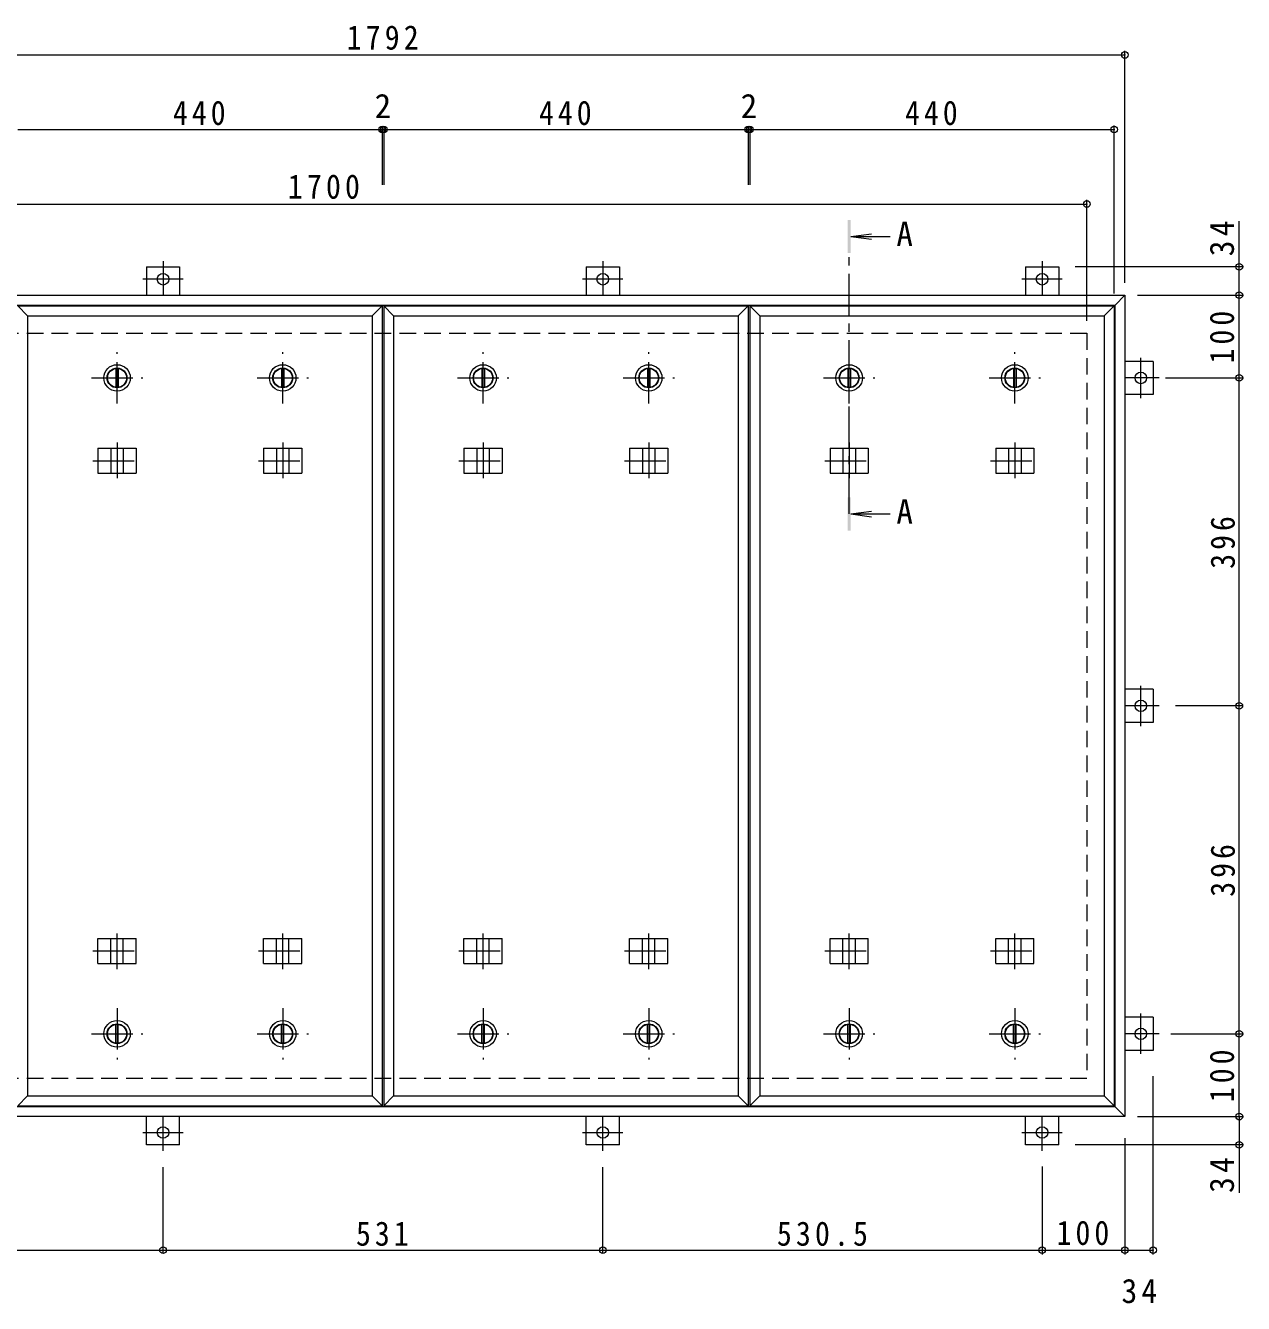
# Model space of a CAD drawing. Units: millimetres at full size, sheet at 1:10. Extents: x -2570 to 2371, y -1962 to 1235.
# Drawn here: x -1527 to -56, y -308 to 1235 of the extents above; entities that cross this region are included whole.
import ezdxf
from ezdxf.enums import TextEntityAlignment as Align

# ---------------------------------------------------------------- set-up
doc = ezdxf.new("R2010")
doc.units = ezdxf.units.MM
doc.header["$LTSCALE"] = 10
doc.header["$PDMODE"] = 32
doc.header["$PDSIZE"] = 8
doc.linetypes.add('CHAIN1', pattern=[8, 5, -1, 1, -1])
doc.linetypes.add('DASHED2', pattern=[3, 2, -1])
for name, color, linetype, lineweight in [('0-1_躯体', 2, 'DASHED2', 9), ('0-2_仕上', 4, 'Continuous', 9), ('0-3_建具', 4, 'Continuous', 9), ('0-5_寸法', 4, 'Continuous', 9), ('0-C', 2, 'Continuous', 9), ('0-E', 3, 'Continuous', 9), ('0-F', 7, 'Continuous', 9)]:
    doc.layers.add(name, color=color, linetype=linetype, lineweight=lineweight)
doc.styles.add('ＭＳ ゴシック', font='')
doc.styles.get('ＭＳ ゴシック').set_extended_font_data('MS Gothic')

msp = doc.modelspace()

# ---------------------------------------------------------------- linework, layer by layer
at = {"layer": '0-1_躯体'}
for p, q in [((-1945.05, 863.77), (-245.05, 863.77)), ((-245.05, 863.77), (-245.05, -36.23)), ((-245.05, -36.23), (-1945.05, -36.23))]:
    msp.add_line(p, q, dxfattribs=at)
at = {"layer": '0-2_仕上'}
for p, q in [((-1096.05, 896.77), (-1096.05, -69.23)), ((-1094.05, 896.77), (-1094.05, -69.23)), ((-654.05, 896.77), (-654.05, -69.23)), ((-652.05, 896.77), (-652.05, -69.23)), ((-212.05, 896.77), (-212.05, -69.23)), ((-1524.05, 884.77), (-1524.05, -57.23)), ((-1108.05, 884.77), (-1108.05, -57.23)), ((-1082.05, 884.77), (-1082.05, -57.23)), ((-666.05, 884.77), (-666.05, -57.23)), ((-640.05, 884.77), (-640.05, -57.23)), ((-224.05, 884.77), (-224.05, -57.23))]:
    msp.add_line(p, q, dxfattribs=at)
for points in [[(-1524.05, 884.77), (-1536.05, 896.77), (-1096.05, 896.77)], [(-1524.05, 884.77), (-1108.05, 884.77), (-1096.05, 896.77)], [(-1082.05, 884.77), (-1094.05, 896.77), (-654.05, 896.77)], [(-1082.05, 884.77), (-666.05, 884.77), (-654.05, 896.77)], [(-640.05, 884.77), (-652.05, 896.77), (-212.05, 896.77)], [(-640.05, 884.77), (-224.05, 884.77), (-212.05, 896.77)], [(-1524.05, -57.23), (-1536.05, -69.23), (-1096.05, -69.23)], [(-1524.05, -57.23), (-1108.05, -57.23), (-1096.05, -69.23)], [(-1082.05, -57.23), (-1094.05, -69.23), (-654.05, -69.23)], [(-1082.05, -57.23), (-666.05, -57.23), (-654.05, -69.23)], [(-640.05, -57.23), (-652.05, -69.23), (-212.05, -69.23)], [(-640.05, -57.23), (-224.05, -57.23), (-212.05, -69.23)]]:
    msp.add_lwpolyline(points, dxfattribs=at)
at = {"layer": '0-3_建具', "color": 2}
for p, q in [((-1991.05, 909.77), (-199.05, 909.77)), ((-1979.05, 897.77), (-211.05, 897.77)), ((-211.05, 897.77), (-199.05, 909.77)), ((-211.05, -70.23), (-211.05, 897.77)), ((-199.05, 909.77), (-199.05, -82.23)), ((-211.05, -70.23), (-1979.05, -70.23)), ((-211.05, -70.23), (-199.05, -82.23)), ((-199.05, -82.23), (-1991.05, -82.23))]:
    msp.add_line(p, q, dxfattribs=at)
at = {"layer": '0-3_建具', "linetype": 'CHAIN1'}
for p, q in [((-1416.05, 731.89), (-1416.05, 688.65)), ((-1216.05, 731.89), (-1216.05, 688.65)), ((-974.05, 731.89), (-974.05, 688.65)), ((-774.05, 731.89), (-774.05, 688.65)), ((-532.05, 731.89), (-532.05, 688.65)), ((-332.05, 731.89), (-332.05, 688.65)), ((-1445.46, 709.77), (-1386.64, 709.77)), ((-1245.46, 709.77), (-1186.64, 709.77)), ((-1003.46, 709.77), (-944.64, 709.77)), ((-803.46, 709.77), (-744.64, 709.77)), ((-561.46, 709.77), (-502.64, 709.77)), ((-361.46, 709.77), (-302.64, 709.77)), ((-1416.05, 95.65), (-1416.05, 138.89)), ((-1216.05, 95.65), (-1216.05, 138.89)), ((-974.05, 95.65), (-974.05, 138.89)), ((-774.05, 95.65), (-774.05, 138.89)), ((-532.05, 95.65), (-532.05, 138.89)), ((-332.05, 95.65), (-332.05, 138.89)), ((-1445.46, 117.77), (-1386.64, 117.77)), ((-1245.46, 117.77), (-1186.64, 117.77)), ((-1003.46, 117.77), (-944.64, 117.77)), ((-803.46, 117.77), (-744.64, 117.77)), ((-561.46, 117.77), (-502.64, 117.77)), ((-361.46, 117.77), (-302.64, 117.77))]:
    msp.add_line(p, q, dxfattribs=at)
at = {"layer": '0-3_建具'}
for p, q in [((-1439.14, 724.77), (-1439.14, 694.77)), ((-1439.14, 724.77), (-1392.96, 724.77)), ((-1423.55, 724.77), (-1423.55, 694.77)), ((-1408.55, 724.77), (-1408.55, 694.77)), ((-1392.96, 724.77), (-1392.96, 694.77)), ((-1239.14, 724.77), (-1239.14, 694.77)), ((-1239.14, 724.77), (-1192.96, 724.77)), ((-1223.55, 724.77), (-1223.55, 694.77)), ((-1208.55, 724.77), (-1208.55, 694.77)), ((-1192.96, 724.77), (-1192.96, 694.77)), ((-997.14, 724.77), (-997.14, 694.77)), ((-997.14, 724.77), (-950.96, 724.77)), ((-981.55, 724.77), (-981.55, 694.77)), ((-966.55, 724.77), (-966.55, 694.77)), ((-950.96, 724.77), (-950.96, 694.77)), ((-797.14, 724.77), (-797.14, 694.77)), ((-797.14, 724.77), (-750.96, 724.77)), ((-781.55, 724.77), (-781.55, 694.77)), ((-766.55, 724.77), (-766.55, 694.77)), ((-750.96, 724.77), (-750.96, 694.77)), ((-555.14, 724.77), (-555.14, 694.77)), ((-555.14, 724.77), (-508.96, 724.77)), ((-539.55, 724.77), (-539.55, 694.77)), ((-524.55, 724.77), (-524.55, 694.77)), ((-508.96, 724.77), (-508.96, 694.77)), ((-355.14, 724.77), (-355.14, 694.77)), ((-355.14, 724.77), (-308.96, 724.77)), ((-339.55, 724.77), (-339.55, 694.77)), ((-324.55, 724.77), (-324.55, 694.77)), ((-308.96, 724.77), (-308.96, 694.77)), ((-1439.14, 694.77), (-1392.96, 694.77)), ((-1239.14, 694.77), (-1192.96, 694.77)), ((-997.14, 694.77), (-950.96, 694.77)), ((-797.14, 694.77), (-750.96, 694.77)), ((-555.14, 694.77), (-508.96, 694.77)), ((-355.14, 694.77), (-308.96, 694.77)), ((-1439.14, 102.77), (-1439.14, 132.77)), ((-1439.14, 132.77), (-1392.96, 132.77)), ((-1423.55, 102.77), (-1423.55, 132.77)), ((-1408.55, 102.77), (-1408.55, 132.77)), ((-1392.96, 102.77), (-1392.96, 132.77)), ((-1239.14, 102.77), (-1239.14, 132.77)), ((-1239.14, 132.77), (-1192.96, 132.77)), ((-1223.55, 102.77), (-1223.55, 132.77)), ((-1208.55, 102.77), (-1208.55, 132.77)), ((-1192.96, 102.77), (-1192.96, 132.77)), ((-997.14, 102.77), (-997.14, 132.77)), ((-997.14, 132.77), (-950.96, 132.77)), ((-981.55, 102.77), (-981.55, 132.77)), ((-966.55, 102.77), (-966.55, 132.77)), ((-950.96, 102.77), (-950.96, 132.77)), ((-797.14, 102.77), (-797.14, 132.77)), ((-797.14, 132.77), (-750.96, 132.77)), ((-781.55, 102.77), (-781.55, 132.77)), ((-766.55, 102.77), (-766.55, 132.77)), ((-750.96, 102.77), (-750.96, 132.77)), ((-555.14, 102.77), (-555.14, 132.77)), ((-555.14, 132.77), (-508.96, 132.77)), ((-539.55, 102.77), (-539.55, 132.77)), ((-524.55, 102.77), (-524.55, 132.77)), ((-508.96, 102.77), (-508.96, 132.77)), ((-355.14, 102.77), (-355.14, 132.77)), ((-355.14, 132.77), (-308.96, 132.77)), ((-339.55, 102.77), (-339.55, 132.77)), ((-324.55, 102.77), (-324.55, 132.77)), ((-308.96, 102.77), (-308.96, 132.77)), ((-1439.14, 102.77), (-1392.96, 102.77)), ((-1239.14, 102.77), (-1192.96, 102.77)), ((-997.14, 102.77), (-950.96, 102.77)), ((-797.14, 102.77), (-750.96, 102.77)), ((-555.14, 102.77), (-508.96, 102.77)), ((-355.14, 102.77), (-308.96, 102.77))]:
    msp.add_line(p, q, dxfattribs=at)
at = {"layer": '0-5_寸法'}
for p, q in [((-530.05, 980.59), (-505.26, 983.85)), ((-530.05, 980.59), (-505.26, 977.32)), ((-530.05, 980.59), (-482.58, 980.59)), ((-530.05, 645.46), (-505.26, 648.72)), ((-530.05, 645.46), (-505.26, 642.2)), ((-530.05, 645.46), (-482.58, 645.46))]:
    msp.add_line(p, q, dxfattribs=at)
at = {"layer": '0-5_寸法', "linetype": 'CHAIN1'}
msp.add_line((-532.05, 645.46), (-532.05, 960.59), dxfattribs=at)
at = {"layer": '0-5_寸法'}
for points in [[(-530.05, 1000.59), (-534.05, 1000.59), (-530.05, 960.59), (-534.05, 960.59)], [(-530.05, 625.46), (-534.05, 625.46), (-530.05, 665.46), (-534.05, 665.46)]]:
    msp.add_solid(points, dxfattribs=at)
at = {"layer": '0-C', "linetype": 'CHAIN1'}
for p, q in [((-1416.05, 778.77), (-1416.05, 840.77)), ((-1216.05, 778.77), (-1216.05, 840.77)), ((-974.05, 778.77), (-974.05, 840.77)), ((-774.05, 778.77), (-774.05, 840.77)), ((-532.05, 778.77), (-532.05, 840.77)), ((-332.05, 778.77), (-332.05, 840.77)), ((-1447.05, 809.77), (-1385.05, 809.77)), ((-1247.05, 809.77), (-1185.05, 809.77)), ((-1005.05, 809.77), (-943.05, 809.77)), ((-805.05, 809.77), (-743.05, 809.77)), ((-563.05, 809.77), (-501.05, 809.77)), ((-363.05, 809.77), (-301.05, 809.77)), ((-1416.05, 48.77), (-1416.05, -13.23)), ((-1216.05, 48.77), (-1216.05, -13.23)), ((-974.05, 48.77), (-974.05, -13.23)), ((-774.05, 48.77), (-774.05, -13.23)), ((-532.05, 48.77), (-532.05, -13.23)), ((-332.05, 48.77), (-332.05, -13.23)), ((-1447.05, 17.77), (-1385.05, 17.77)), ((-1247.05, 17.77), (-1185.05, 17.77)), ((-1005.05, 17.77), (-943.05, 17.77)), ((-805.05, 17.77), (-743.05, 17.77)), ((-563.05, 17.77), (-501.05, 17.77)), ((-363.05, 17.77), (-301.05, 17.77))]:
    msp.add_line(p, q, dxfattribs=at)
at = {"layer": '0-C'}
for p, q in [((-1417.55, 821.17), (-1417.55, 798.37)), ((-1414.55, 821.17), (-1414.55, 798.37)), ((-1217.55, 821.17), (-1217.55, 798.37)), ((-1214.55, 821.17), (-1214.55, 798.37)), ((-975.55, 821.17), (-975.55, 798.37)), ((-972.55, 821.17), (-972.55, 798.37)), ((-775.55, 821.17), (-775.55, 798.37)), ((-772.55, 821.17), (-772.55, 798.37)), ((-533.55, 821.17), (-533.55, 798.37)), ((-530.55, 821.17), (-530.55, 798.37)), ((-333.55, 821.17), (-333.55, 798.37)), ((-330.55, 821.17), (-330.55, 798.37)), ((-1417.55, 6.37), (-1417.55, 29.17)), ((-1414.55, 6.37), (-1414.55, 29.17)), ((-1217.55, 6.37), (-1217.55, 29.17)), ((-1214.55, 6.37), (-1214.55, 29.17)), ((-975.55, 6.37), (-975.55, 29.17)), ((-972.55, 6.37), (-972.55, 29.17)), ((-775.55, 6.37), (-775.55, 29.17)), ((-772.55, 6.37), (-772.55, 29.17)), ((-533.55, 6.37), (-533.55, 29.17)), ((-530.55, 6.37), (-530.55, 29.17)), ((-333.55, 6.37), (-333.55, 29.17)), ((-330.55, 6.37), (-330.55, 29.17))]:
    msp.add_line(p, q, dxfattribs=at)
for centre, radius in [((-1416.05, 809.77), 16), ((-1416.05, 809.77), 12), ((-1416.05, 809.77), 11.5), ((-1216.05, 809.77), 16), ((-1216.05, 809.77), 12), ((-1216.05, 809.77), 11.5), ((-974.05, 809.77), 16), ((-974.05, 809.77), 12), ((-974.05, 809.77), 11.5), ((-774.05, 809.77), 16), ((-774.05, 809.77), 12), ((-774.05, 809.77), 11.5), ((-532.05, 809.77), 16), ((-532.05, 809.77), 12), ((-532.05, 809.77), 11.5), ((-332.05, 809.77), 16), ((-332.05, 809.77), 12), ((-332.05, 809.77), 11.5), ((-1416.05, 17.77), 16), ((-1216.05, 17.77), 16), ((-974.05, 17.77), 16), ((-774.05, 17.77), 16), ((-532.05, 17.77), 16), ((-332.05, 17.77), 16), ((-1416.05, 17.77), 12), ((-1416.05, 17.77), 11.5), ((-1216.05, 17.77), 12), ((-1216.05, 17.77), 11.5), ((-974.05, 17.77), 12), ((-974.05, 17.77), 11.5), ((-774.05, 17.77), 12), ((-774.05, 17.77), 11.5), ((-532.05, 17.77), 12), ((-532.05, 17.77), 11.5), ((-332.05, 17.77), 12), ((-332.05, 17.77), 11.5)]:
    msp.add_circle(centre, radius, dxfattribs=at)
at = {"layer": '0-E'}
for p, q in [((-1380.55, 943.97), (-1380.55, 909.77)), ((-1380.55, 943.97), (-1340.55, 943.97)), ((-1340.55, 943.97), (-1340.55, 909.77)), ((-849.55, 943.97), (-809.55, 943.97)), ((-849.55, 943.97), (-849.55, 909.77)), ((-809.55, 943.97), (-809.55, 909.77)), ((-319.05, 943.97), (-279.05, 943.97)), ((-319.05, 943.97), (-319.05, 909.77)), ((-279.05, 943.97), (-279.05, 909.77)), ((-164.85, 829.77), (-199.05, 829.77)), ((-164.85, 829.77), (-164.85, 789.77)), ((-164.85, 789.77), (-199.05, 789.77)), ((-164.85, 433.77), (-199.05, 433.77)), ((-164.85, 433.77), (-164.85, 393.77)), ((-164.85, 393.77), (-199.05, 393.77)), ((-164.85, 37.77), (-199.05, 37.77)), ((-164.85, 37.77), (-164.85, -2.23)), ((-164.85, -2.23), (-199.05, -2.23)), ((-1380.55, -116.43), (-1380.55, -82.23)), ((-1340.55, -116.43), (-1340.55, -82.23)), ((-849.55, -116.43), (-849.55, -82.23)), ((-809.55, -116.43), (-809.55, -82.23)), ((-319.05, -116.43), (-319.05, -82.23)), ((-279.05, -116.43), (-279.05, -82.23)), ((-1340.55, -116.43), (-1380.55, -116.43)), ((-809.55, -116.43), (-849.55, -116.43)), ((-279.05, -116.43), (-319.05, -116.43))]:
    msp.add_line(p, q, dxfattribs=at)
at = {"layer": '0-E', "linetype": 'CHAIN1'}
for p, q in [((-1360.55, 950.94), (-1360.55, 909.77)), ((-829.55, 950.94), (-829.55, 909.77)), ((-299.05, 950.94), (-299.05, 909.77)), ((-1336.17, 928.97), (-1384.93, 928.97)), ((-805.17, 928.97), (-853.93, 928.97)), ((-274.67, 928.97), (-323.43, 928.97)), ((-179.85, 785.39), (-179.85, 834.15)), ((-157.88, 809.77), (-199.05, 809.77)), ((-179.85, 389.39), (-179.85, 438.15)), ((-157.88, 413.77), (-199.05, 413.77)), ((-179.85, -6.61), (-179.85, 42.15)), ((-157.88, 17.77), (-199.05, 17.77)), ((-1360.55, -123.4), (-1360.55, -82.23)), ((-829.55, -123.4), (-829.55, -82.23)), ((-299.05, -123.4), (-299.05, -82.23)), ((-1384.93, -101.43), (-1336.17, -101.43)), ((-853.93, -101.43), (-805.17, -101.43)), ((-323.43, -101.43), (-274.67, -101.43))]:
    msp.add_line(p, q, dxfattribs=at)
at = {"layer": '0-E'}
for centre in [(-1360.55, 928.97), (-829.55, 928.97), (-299.05, 928.97), (-179.85, 809.77), (-179.85, 413.77), (-179.85, 17.77), (-1360.55, -101.43), (-829.55, -101.43), (-299.05, -101.43)]:
    msp.add_circle(centre, 7, dxfattribs=at)
at = {"layer": '0-F'}
for p, q in [((-199.05, 924.77), (-199.05, 1204.77)), ((-1991.05, 1199.77), (-199.05, 1199.77)), ((-1096.05, 1112.77), (-1096.05, 1042.88)), ((-1094.05, 1112.77), (-1094.05, 1042.88)), ((-654.05, 1112.77), (-654.05, 1042.88)), ((-652.05, 1112.77), (-652.05, 1042.88)), ((-212.05, 911.77), (-212.05, 1114.77)), ((-1536.05, 1109.77), (-1096.05, 1109.77)), ((-1096.05, 1109.77), (-1094.05, 1109.77)), ((-1094.05, 1109.77), (-654.05, 1109.77)), ((-654.05, 1109.77), (-652.05, 1109.77)), ((-652.05, 1109.77), (-212.05, 1109.77)), ((-1945.05, 1019.77), (-245.05, 1019.77)), ((-245.05, 878.77), (-245.05, 1024.77)), ((-60.96, 943.97), (-60.96, 999.15)), ((-55.96, 943.97), (-259.05, 943.97)), ((-60.96, 909.77), (-60.96, 943.97)), ((-184.05, 909.77), (-55.96, 909.77)), ((-60.96, 809.77), (-60.96, 909.77)), ((-150.12, 809.77), (-55.96, 809.77)), ((-60.96, 413.77), (-60.96, 809.77)), ((-57.96, 413.77), (-137.88, 413.77)), ((-60.96, 17.77), (-60.96, 413.77)), ((-143.53, 17.77), (-55.96, 17.77)), ((-60.96, -82.23), (-60.96, 17.77)), ((-164.85, -248.6), (-164.85, -33.44)), ((-184.05, -82.23), (-55.96, -82.23)), ((-60.96, -82.23), (-60.96, -116.43)), ((-55.96, -116.43), (-259.05, -116.43)), ((-199.05, -108.44), (-199.05, -248.6)), ((-60.96, -116.43), (-60.96, -174.38)), ((-1360.55, -246.6), (-1360.55, -143.4)), ((-829.55, -246.6), (-829.55, -143.4)), ((-299.05, -142.37), (-299.05, -248.6)), ((-1891.05, -243.6), (-1360.55, -243.6)), ((-1360.55, -243.6), (-829.55, -243.6)), ((-829.55, -243.6), (-299.05, -243.6)), ((-299.05, -243.6), (-199.05, -243.6)), ((-199.05, -243.6), (-164.85, -243.6))]:
    msp.add_line(p, q, dxfattribs=at)
for p in [(-199.05, 1199.77), (-1096.05, 1109.77), (-1094.05, 1109.77), (-654.05, 1109.77), (-652.05, 1109.77), (-212.05, 1109.77), (-245.05, 1019.77), (-60.96, 943.97), (-60.96, 909.77), (-60.96, 809.77), (-60.96, 413.77), (-60.96, 17.77), (-60.96, -82.23), (-60.96, -116.43), (-1360.55, -243.6), (-829.55, -243.6), (-299.05, -243.6), (-199.05, -243.6), (-164.85, -243.6)]:
    msp.add_point(p, dxfattribs=at)

# ---------------------------------------------------------------- texts
at = {"layer": '0-5_寸法', "color": 2, "style": 'ＭＳ ゴシック'}
for p in [(-475.02, 960.19), (-475.02, 625.07)]:
    msp.add_text('A', height=29.33, dxfattribs=at).set_placement(p, align=Align.BOTTOM_LEFT)
at = {"layer": '0-F', "color": 2, "style": 'ＭＳ ゴシック'}
for p in [(-1105.05, 1114.77), (-663.05, 1114.77)]:
    msp.add_text('2', height=29.33, dxfattribs=at).set_placement(p, align=Align.BOTTOM_LEFT)
at = {"layer": '0-F', "color": 2, "char_height": 29.33, "attachment_point": 7, "style": 'ＭＳ ゴシック'}
for s, insert in [('\\T1.28;\\W0.9;1792', (-1138.8, 1205.77)), ('\\T1.27;\\W0.9;440', (-1348.55, 1114.77)), ('\\T1.27;\\W0.9;440', (-906.55, 1114.77)), ('\\T1.27;\\W0.9;440', (-464.55, 1114.77)), ('\\T1.28;\\W0.9;1700', (-1209.76, 1025.77)), ('\\T1.27;\\W0.9;531', (-1127.55, -238.6)), ('\\T1.28;\\W0.9;530.5', (-619.3, -238.6)), ('\\T1.27;\\W0.9;100', (-281.55, -237.6)), ('\\T1.27;\\W0.95;34', (-203.2, -307.82))]:
    msp.add_mtext(s, dxfattribs=dict(at, insert=insert))
at = {"layer": '0-F', "color": 2, "char_height": 29.33, "attachment_point": 7, "rotation": 90, "style": 'ＭＳ ゴシック'}
for s, insert in [('\\T1.27;\\W0.95;34', (-66.96, 956.65)), ('\\T1.27;\\W0.9;100', (-66.96, 827.27)), ('\\T1.27;\\W0.9;396', (-65.96, 579.27)), ('\\T1.27;\\W0.9;396', (-65.96, 183.27)), ('\\T1.27;\\W0.9;100', (-66.96, -64.73)), ('\\T1.27;\\W0.95;34', (-66.96, -174.38))]:
    msp.add_mtext(s, dxfattribs=dict(at, insert=insert))

doc.saveas('drawing.dxf')
